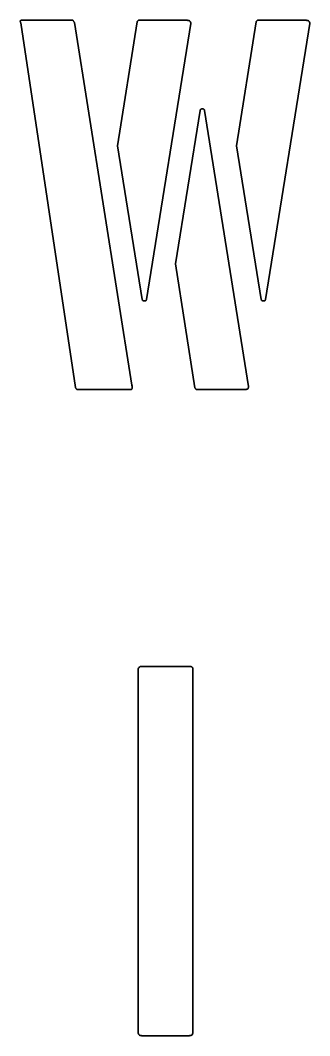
# Model space of a CAD drawing. Extents: x 10 to 410, y -69 to 348.
# Drawn here: x 297.4 to 313.1, y 86 to 141 of the extents above; entities that cross this region are included whole.
import ezdxf

# ---------------------------------------------------------------- set-up
doc = ezdxf.new("R2010")
doc.units = 0

msp = doc.modelspace()

# ---------------------------------------------------------------- linework, layer by layer
at = {"color": 7, "lineweight": 35, "ltscale": 0.000394}
for p, q in [((297.399994, 140.948578), (297.401428, 140.964279)), ((297.43573, 140.998566), (297.451416, 141))]:
    msp.add_line(p, q, dxfattribs=at)
at = {"color": 7, "lineweight": 35, "ltscale": 0.000466}
msp.add_line((297.401428, 140.930008), (297.399994, 140.948578), dxfattribs=at)
at = {"color": 7, "lineweight": 35, "ltscale": 0.000339}
for p, q in [((297.401428, 140.964279), (297.405701, 140.977142)), ((297.422852, 140.994293), (297.43573, 140.998566))]:
    msp.add_line(p, q, dxfattribs=at)
at = {"color": 7, "lineweight": 35, "ltscale": 0.000547}
msp.add_line((297.405701, 140.908569), (297.401428, 140.930008), dxfattribs=at)
at = {"color": 7, "lineweight": 35, "ltscale": 0.000307}
msp.add_line((297.405701, 140.977142), (297.412842, 140.987137), dxfattribs=at)
at = {"color": 7, "lineweight": 35, "ltscale": 0.000633}
msp.add_line((297.412842, 140.884293), (297.405701, 140.908569), dxfattribs=at)
at = {"color": 7, "lineweight": 35, "ltscale": 0.000308}
msp.add_line((297.412842, 140.987137), (297.422852, 140.994293), dxfattribs=at)
at = {"color": 7, "lineweight": 35, "ltscale": 0.000723}
msp.add_line((297.422852, 140.857147), (297.412842, 140.884293), dxfattribs=at)
at = {"color": 7, "lineweight": 35, "ltscale": 0.49913}
msp.add_line((300.394287, 121.114288), (297.422852, 140.857147), dxfattribs=at)
at = {"color": 7, "lineweight": 35, "ltscale": 0.07}
msp.add_line((297.451416, 141), (300.251434, 141), dxfattribs=at)
at = {"color": 7, "lineweight": 35, "ltscale": 0.000217}
msp.add_line((300.251434, 141), (300.257416, 140.993713), dxfattribs=at)
at = {"color": 7, "lineweight": 35, "ltscale": 0.000248}
msp.add_line((300.257416, 140.993713), (300.264008, 140.986282), dxfattribs=at)
at = {"color": 7, "lineweight": 35, "ltscale": 0.000279}
msp.add_line((300.264008, 140.986282), (300.271149, 140.977707), dxfattribs=at)
at = {"color": 7, "lineweight": 35, "ltscale": 0.00031}
msp.add_line((300.271149, 140.977707), (300.278839, 140.968002), dxfattribs=at)
at = {"color": 7, "lineweight": 35, "ltscale": 0.000342}
msp.add_line((300.278839, 140.968002), (300.28714, 140.957138), dxfattribs=at)
at = {"color": 7, "lineweight": 35, "ltscale": 0.000373}
msp.add_line((300.28714, 140.957138), (300.29599, 140.945145), dxfattribs=at)
at = {"color": 7, "lineweight": 35, "ltscale": 0.000405}
msp.add_line((300.29599, 140.945145), (300.30542, 140.931992), dxfattribs=at)
at = {"color": 7, "lineweight": 35, "ltscale": 0.000436}
msp.add_line((300.30542, 140.931992), (300.31543, 140.917709), dxfattribs=at)
at = {"color": 7, "lineweight": 35, "ltscale": 0.000467}
msp.add_line((300.31543, 140.917709), (300.325989, 140.902283), dxfattribs=at)
at = {"color": 7, "lineweight": 35, "ltscale": 0.000499}
msp.add_line((300.325989, 140.902283), (300.337128, 140.885712), dxfattribs=at)
at = {"color": 7, "lineweight": 35, "ltscale": 0.497558}
msp.add_line((300.337128, 140.885712), (303.451416, 121.228577), dxfattribs=at)
at = {"color": 7, "lineweight": 35, "ltscale": 0.169925}
for p, q in [((302.679993, 134.199997), (303.737122, 140.914291)), ((309.137146, 134.199997), (310.194275, 140.914291)), ((306.880005, 121.085709), (305.822845, 127.800003))]:
    msp.add_line(p, q, dxfattribs=at)
at = {"color": 7, "lineweight": 35, "ltscale": 0.000494}
msp.add_line((303.737122, 140.914291), (303.748291, 140.930573), dxfattribs=at)
at = {"color": 7, "lineweight": 35, "ltscale": 0.00045}
for p, q in [((303.748291, 140.930573), (303.75885, 140.945145)), ((310.205414, 140.930573), (310.215973, 140.945145)), ((306.901703, 121.054855), (306.891144, 121.069427))]:
    msp.add_line(p, q, dxfattribs=at)
at = {"color": 7, "lineweight": 35, "ltscale": 0.000407}
for p, q in [((303.75885, 140.945145), (303.76886, 140.957993)), ((310.215973, 140.945145), (310.225983, 140.957993)), ((306.911713, 121.042007), (306.901703, 121.054855))]:
    msp.add_line(p, q, dxfattribs=at)
at = {"color": 7, "lineweight": 35, "ltscale": 0.000365}
for p, q in [((303.76886, 140.957993), (303.77829, 140.969147)), ((310.225983, 140.957993), (310.235413, 140.969147)), ((306.921143, 121.030853), (306.911713, 121.042007))]:
    msp.add_line(p, q, dxfattribs=at)
at = {"color": 7, "lineweight": 35, "ltscale": 0.000323}
for p, q in [((303.77829, 140.969147), (303.78714, 140.978577)), ((306.929993, 121.021423), (306.921143, 121.030853))]:
    msp.add_line(p, q, dxfattribs=at)
at = {"color": 7, "lineweight": 35, "ltscale": 0.000283}
for p, q in [((303.78714, 140.978577), (303.79541, 140.986282)), ((310.244293, 140.978577), (310.252563, 140.986282)), ((306.938293, 121.013718), (306.929993, 121.021423))]:
    msp.add_line(p, q, dxfattribs=at)
at = {"color": 7, "lineweight": 35, "ltscale": 0.000244}
for p, q in [((303.79541, 140.986282), (303.803131, 140.992279)), ((310.252563, 140.986282), (310.260284, 140.992279)), ((306.945984, 121.007721), (306.938293, 121.013718))]:
    msp.add_line(p, q, dxfattribs=at)
at = {"color": 7, "lineweight": 35, "ltscale": 0.000208}
for p, q in [((303.803131, 140.992279), (303.810272, 140.996567)), ((310.260284, 140.992279), (310.267426, 140.996567)), ((306.953125, 121.003433), (306.945984, 121.007721))]:
    msp.add_line(p, q, dxfattribs=at)
at = {"color": 7, "lineweight": 35, "ltscale": 0.000177}
for p, q in [((303.810272, 140.996567), (303.816864, 140.999146)), ((306.959717, 121.000854), (306.953125, 121.003433))]:
    msp.add_line(p, q, dxfattribs=at)
at = {"color": 7, "lineweight": 35, "ltscale": 0.000151}
for p, q in [((303.816864, 140.999146), (303.822845, 141)), ((306.965698, 121), (306.959717, 121.000854))]:
    msp.add_line(p, q, dxfattribs=at)
at = {"color": 7, "lineweight": 35, "ltscale": 0.065714}
for p, q in [((303.822845, 141), (306.451416, 141)), ((310.279999, 141), (312.908569, 141)), ((309.594269, 121), (306.965698, 121)), ((303.971436, 106), (306.600006, 106))]:
    msp.add_line(p, q, dxfattribs=at)
at = {"color": 7, "lineweight": 35, "ltscale": 0.378359}
for p, q in [((306.651428, 140.828568), (304.251434, 125.885712)), ((313.108551, 140.828568), (310.708557, 125.885712)), ((307.394287, 136.114288), (309.794281, 121.171432))]:
    msp.add_line(p, q, dxfattribs=at)
at = {"color": 7, "lineweight": 35, "ltscale": 0.000951}
for p, q in [((306.451416, 141), (306.48941, 140.998291)), ((312.908569, 141), (312.946564, 140.998291)), ((303.799988, 105.800003), (303.801727, 105.837997)), ((304, 86), (303.962006, 86.001709)), ((306.609436, 86.001999), (306.571442, 86)), ((306.771423, 86.199997), (306.76944, 86.162003))]:
    msp.add_line(p, q, dxfattribs=at)
at = {"color": 7, "lineweight": 35, "ltscale": 0.00086}
for p, q in [((306.48941, 140.998291), (306.523438, 140.993149)), ((312.946564, 140.998291), (312.98056, 140.993149)), ((309.66629, 121.006851), (309.632294, 121.001709)), ((303.801727, 105.837997), (303.806854, 105.871994)), ((303.962006, 86.001709), (303.928009, 86.006851))]:
    msp.add_line(p, q, dxfattribs=at)
at = {"color": 7, "lineweight": 35, "ltscale": 0.000779}
msp.add_line((306.523438, 140.993149), (306.553406, 140.984573), dxfattribs=at)
at = {"color": 7, "lineweight": 35, "ltscale": 0.000716}
for p, q in [((306.553406, 140.984573), (306.579407, 140.97258)), ((313.010559, 140.984573), (313.03656, 140.97258)), ((309.72229, 121.027435), (309.696289, 121.015427)), ((303.81543, 105.901993), (303.827423, 105.927994)), ((303.89801, 86.015427), (303.872009, 86.027435))]:
    msp.add_line(p, q, dxfattribs=at)
at = {"color": 7, "lineweight": 35, "ltscale": 0.000672}
for p, q in [((306.579407, 140.97258), (306.60141, 140.957138)), ((313.03656, 140.97258), (313.058563, 140.957138)), ((309.744293, 121.042862), (309.72229, 121.027435)), ((303.827423, 105.927994), (303.842865, 105.949997)), ((303.872009, 86.027435), (303.850006, 86.042862))]:
    msp.add_line(p, q, dxfattribs=at)
at = {"color": 7, "lineweight": 35, "ltscale": 0.000652}
for p, q in [((306.60141, 140.957138), (306.619415, 140.938278)), ((313.058563, 140.957138), (313.076569, 140.938278)), ((303.842865, 105.949997), (303.861725, 105.968002)), ((303.850006, 86.042862), (303.832001, 86.061722))]:
    msp.add_line(p, q, dxfattribs=at)
at = {"color": 7, "lineweight": 35, "ltscale": 0.000658}
for p, q in [((306.619415, 140.938278), (306.633423, 140.916)), ((313.076569, 140.938278), (313.090576, 140.916)), ((309.776276, 121.084), (309.762268, 121.061722)), ((303.861725, 105.968002), (303.884003, 105.981995)), ((303.832001, 86.061722), (303.817993, 86.084))]:
    msp.add_line(p, q, dxfattribs=at)
at = {"color": 7, "lineweight": 35, "ltscale": 0.00069}
for p, q in [((306.633423, 140.916), (306.643433, 140.890289)), ((313.090576, 140.916), (313.100586, 140.890289)), ((309.786285, 121.109711), (309.776276, 121.084)), ((303.884003, 105.981995), (303.909729, 105.992004))]:
    msp.add_line(p, q, dxfattribs=at)
at = {"color": 7, "lineweight": 35, "ltscale": 0.000744}
for p, q in [((306.643433, 140.890289), (306.649414, 140.861145)), ((313.100586, 140.890289), (313.106567, 140.861145)), ((309.792297, 121.138855), (309.786285, 121.109711)), ((303.909729, 105.992004), (303.938873, 105.998001)), ((303.808014, 86.109711), (303.802002, 86.138855))]:
    msp.add_line(p, q, dxfattribs=at)
at = {"color": 7, "lineweight": 35, "ltscale": 0.000816}
for p, q in [((306.649414, 140.861145), (306.651428, 140.828568)), ((313.106567, 140.861145), (313.108551, 140.828568)), ((309.794281, 121.171432), (309.792297, 121.138855)), ((303.938873, 105.998001), (303.971436, 106)), ((303.802002, 86.138855), (303.799988, 86.171432))]:
    msp.add_line(p, q, dxfattribs=at)
at = {"color": 7, "lineweight": 35, "ltscale": 0.000493}
for p, q in [((310.194275, 140.914291), (310.205414, 140.930573)), ((306.891144, 121.069427), (306.880005, 121.085709))]:
    msp.add_line(p, q, dxfattribs=at)
at = {"color": 7, "lineweight": 35, "ltscale": 0.000324}
msp.add_line((310.235413, 140.969147), (310.244293, 140.978577), dxfattribs=at)
at = {"color": 7, "lineweight": 35, "ltscale": 0.000176}
msp.add_line((310.267426, 140.996567), (310.273987, 140.999146), dxfattribs=at)
at = {"color": 7, "lineweight": 35, "ltscale": 0.000152}
msp.add_line((310.273987, 140.999146), (310.279999, 141), dxfattribs=at)
at = {"color": 7, "lineweight": 35, "ltscale": 0.00078}
for p, q in [((312.98056, 140.993149), (313.010559, 140.984573)), ((309.696289, 121.015427), (309.66629, 121.006851)), ((303.806854, 105.871994), (303.81543, 105.901993)), ((303.928009, 86.006851), (303.89801, 86.015427))]:
    msp.add_line(p, q, dxfattribs=at)
at = {"color": 7, "lineweight": 35, "ltscale": 0.210551}
for p, q in [((305.822845, 127.800003), (307.16571, 136.114288)), ((304.022858, 125.885712), (302.679993, 134.199997)), ((310.47998, 125.885712), (309.137146, 134.199997))]:
    msp.add_line(p, q, dxfattribs=at)
at = {"color": 7, "lineweight": 35, "ltscale": 0.000408}
for p, q in [((307.16571, 136.114288), (307.16684, 136.130569)), ((307.393127, 136.130569), (307.394287, 136.114288)), ((304.023987, 125.869431), (304.022858, 125.885712)), ((304.251434, 125.885712), (304.250275, 125.869431)), ((310.48114, 125.869431), (310.47998, 125.885712)), ((310.708557, 125.885712), (310.707428, 125.869431))]:
    msp.add_line(p, q, dxfattribs=at)
at = {"color": 7, "lineweight": 35, "ltscale": 0.000374}
for p, q in [((307.16684, 136.130569), (307.170288, 136.145142)), ((307.389709, 136.145142), (307.393127, 136.130569)), ((304.027435, 125.854858), (304.023987, 125.869431)), ((304.250275, 125.869431), (304.246857, 125.854858)), ((310.484558, 125.854858), (310.48114, 125.869431)), ((310.707428, 125.869431), (310.703979, 125.854858))]:
    msp.add_line(p, q, dxfattribs=at)
at = {"color": 7, "lineweight": 35, "ltscale": 0.000352}
for p, q in [((307.170288, 136.145142), (307.175995, 136.158005)), ((307.384003, 136.158005), (307.389709, 136.145142)), ((304.033142, 125.841995), (304.027435, 125.854858)), ((304.246857, 125.854858), (304.24115, 125.841995)), ((310.490265, 125.841995), (310.484558, 125.854858)), ((310.703979, 125.854858), (310.698273, 125.841995))]:
    msp.add_line(p, q, dxfattribs=at)
at = {"color": 7, "lineweight": 35, "ltscale": 0.000343}
for p, q in [((307.175995, 136.158005), (307.18399, 136.169144)), ((307.375977, 136.169144), (307.384003, 136.158005)), ((304.041138, 125.830856), (304.033142, 125.841995)), ((304.24115, 125.841995), (304.233124, 125.830856)), ((310.498291, 125.830856), (310.490265, 125.841995)), ((310.698273, 125.841995), (310.690277, 125.830856))]:
    msp.add_line(p, q, dxfattribs=at)
at = {"color": 7, "lineweight": 35, "ltscale": 0.000349}
for p, q in [((307.18399, 136.169144), (307.194275, 136.178574)), ((304.051422, 125.821426), (304.041138, 125.830856)), ((304.233124, 125.830856), (304.222839, 125.821426)), ((310.508575, 125.821426), (310.498291, 125.830856)), ((310.690277, 125.830856), (310.679993, 125.821426))]:
    msp.add_line(p, q, dxfattribs=at)
at = {"color": 7, "lineweight": 35, "ltscale": 0.000369}
for p, q in [((307.194275, 136.178574), (307.206848, 136.186279)), ((307.353149, 136.186279), (307.365723, 136.178574)), ((304.063995, 125.813721), (304.051422, 125.821426)), ((304.222839, 125.821426), (304.210266, 125.813721)), ((310.521149, 125.813721), (310.508575, 125.821426)), ((310.679993, 125.821426), (310.667419, 125.813721))]:
    msp.add_line(p, q, dxfattribs=at)
at = {"color": 7, "lineweight": 35, "ltscale": 0.000401}
for p, q in [((307.206848, 136.186279), (307.22171, 136.192291)), ((307.338287, 136.192291), (307.353149, 136.186279)), ((304.078857, 125.807709), (304.063995, 125.813721)), ((310.667419, 125.813721), (310.652557, 125.807709))]:
    msp.add_line(p, q, dxfattribs=at)
at = {"color": 7, "lineweight": 35, "ltscale": 0.000442}
for p, q in [((307.22171, 136.192291), (307.238861, 136.196579)), ((307.321136, 136.196579), (307.338287, 136.192291)), ((304.096008, 125.803421), (304.078857, 125.807709)), ((304.195435, 125.807709), (304.178284, 125.803436)), ((310.553131, 125.803421), (310.53598, 125.807709)), ((310.652557, 125.807709), (310.635406, 125.803436))]:
    msp.add_line(p, q, dxfattribs=at)
at = {"color": 7, "lineweight": 35, "ltscale": 0.00049}
for p, q in [((307.238861, 136.196579), (307.258301, 136.199142)), ((307.301697, 136.199142), (307.321136, 136.196579)), ((304.178284, 125.803436), (304.158844, 125.800858)), ((310.572571, 125.800858), (310.553131, 125.803421))]:
    msp.add_line(p, q, dxfattribs=at)
at = {"color": 7, "lineweight": 35, "ltscale": 0.000543}
for p, q in [((307.258301, 136.199142), (307.279999, 136.199997)), ((307.279999, 136.199997), (307.301697, 136.199142)), ((304.158844, 125.800858), (304.137146, 125.800003)), ((310.594269, 125.800003), (310.572571, 125.800858))]:
    msp.add_line(p, q, dxfattribs=at)
at = {"color": 7, "lineweight": 35, "ltscale": 0.000348}
for p, q in [((307.365723, 136.178574), (307.375977, 136.169144)), ((300.474274, 121.010284), (300.46286, 121.01828))]:
    msp.add_line(p, q, dxfattribs=at)
at = {"color": 7, "lineweight": 35, "ltscale": 0.000489}
for p, q in [((304.115417, 125.800858), (304.096008, 125.803421)), ((310.635406, 125.803436), (310.615997, 125.800858))]:
    msp.add_line(p, q, dxfattribs=at)
at = {"color": 7, "lineweight": 35, "ltscale": 0.000544}
for p, q in [((304.137146, 125.800003), (304.115417, 125.800858)), ((310.615997, 125.800858), (310.594269, 125.800003))]:
    msp.add_line(p, q, dxfattribs=at)
at = {"color": 7, "lineweight": 35, "ltscale": 0.0004}
for p, q in [((304.210266, 125.813721), (304.195435, 125.807709)), ((310.53598, 125.807709), (310.521149, 125.813721))]:
    msp.add_line(p, q, dxfattribs=at)
at = {"color": 7, "lineweight": 35, "ltscale": 0.000613}
msp.add_line((300.405701, 121.092575), (300.394287, 121.114288), dxfattribs=at)
at = {"color": 7, "lineweight": 35, "ltscale": 0.000564}
msp.add_line((300.417145, 121.073135), (300.405701, 121.092575), dxfattribs=at)
at = {"color": 7, "lineweight": 35, "ltscale": 0.000515}
msp.add_line((300.428589, 121.056), (300.417145, 121.073135), dxfattribs=at)
at = {"color": 7, "lineweight": 35, "ltscale": 0.000468}
msp.add_line((300.440002, 121.041138), (300.428589, 121.056), dxfattribs=at)
at = {"color": 7, "lineweight": 35, "ltscale": 0.000425}
msp.add_line((300.451416, 121.028564), (300.440002, 121.041138), dxfattribs=at)
at = {"color": 7, "lineweight": 35, "ltscale": 0.000385}
msp.add_line((300.46286, 121.01828), (300.451416, 121.028564), dxfattribs=at)
at = {"color": 7, "lineweight": 35, "ltscale": 0.00032}
msp.add_line((300.485718, 121.004578), (300.474274, 121.010284), dxfattribs=at)
at = {"color": 7, "lineweight": 35, "ltscale": 0.000298}
msp.add_line((300.497131, 121.001144), (300.485718, 121.004578), dxfattribs=at)
at = {"color": 7, "lineweight": 35, "ltscale": 0.000288}
msp.add_line((300.508575, 121), (300.497131, 121.001144), dxfattribs=at)
at = {"color": 7, "lineweight": 35, "ltscale": 0.000795}
msp.add_line((303.39743, 121.002289), (303.365723, 121), dxfattribs=at)
at = {"color": 7, "lineweight": 35, "ltscale": 0.000686}
msp.add_line((303.423981, 121.00914), (303.39743, 121.002289), dxfattribs=at)
at = {"color": 7, "lineweight": 35, "ltscale": 0.000608}
msp.add_line((303.445435, 121.020569), (303.423981, 121.00914), dxfattribs=at)
at = {"color": 7, "lineweight": 35, "ltscale": 0.000571}
for p, q in [((303.4617, 121.036575), (303.445435, 121.020569)), ((306.709717, 105.977142), (306.728577, 105.964279))]:
    msp.add_line(p, q, dxfattribs=at)
at = {"color": 7, "lineweight": 35, "ltscale": 0.001145}
msp.add_line((303.451416, 121.228577), (303.465973, 121.18515), dxfattribs=at)
at = {"color": 7, "lineweight": 35, "ltscale": 0.000585}
msp.add_line((303.472839, 121.057144), (303.4617, 121.036575), dxfattribs=at)
at = {"color": 7, "lineweight": 35, "ltscale": 0.001}
msp.add_line((303.465973, 121.18515), (303.475403, 121.146286), dxfattribs=at)
at = {"color": 7, "lineweight": 35, "ltscale": 0.000646}
msp.add_line((303.478851, 121.082291), (303.472839, 121.057144), dxfattribs=at)
at = {"color": 7, "lineweight": 35, "ltscale": 0.000864}
msp.add_line((303.475403, 121.146286), (303.479706, 121.112), dxfattribs=at)
at = {"color": 7, "lineweight": 35, "ltscale": 0.000743}
msp.add_line((303.479706, 121.112), (303.478851, 121.082291), dxfattribs=at)
at = {"color": 7, "lineweight": 35, "ltscale": 0.000952}
msp.add_line((309.632294, 121.001709), (309.594269, 121), dxfattribs=at)
at = {"color": 7, "lineweight": 35, "ltscale": 0.000651}
msp.add_line((309.762268, 121.061722), (309.744293, 121.042862), dxfattribs=at)
at = {"color": 7, "lineweight": 35, "ltscale": 0.071429}
msp.add_line((303.365723, 121), (300.508575, 121), dxfattribs=at)
at = {"color": 7, "lineweight": 35, "ltscale": 0.490714}
msp.add_line((303.799988, 86.171432), (303.799988, 105.800003), dxfattribs=at)
at = {"color": 7, "lineweight": 35, "ltscale": 0.000815}
msp.add_line((306.600006, 106), (306.632568, 105.998566), dxfattribs=at)
at = {"color": 7, "lineweight": 35, "ltscale": 0.000736}
msp.add_line((306.632568, 105.998566), (306.661713, 105.994278), dxfattribs=at)
at = {"color": 7, "lineweight": 35, "ltscale": 0.000667}
msp.add_line((306.661713, 105.994278), (306.687439, 105.987137), dxfattribs=at)
at = {"color": 7, "lineweight": 35, "ltscale": 0.00061}
msp.add_line((306.687439, 105.987137), (306.709717, 105.977142), dxfattribs=at)
at = {"color": 7, "lineweight": 35, "ltscale": 0.000551}
msp.add_line((306.728577, 105.964279), (306.744019, 105.948578), dxfattribs=at)
at = {"color": 7, "lineweight": 35, "ltscale": 0.000553}
msp.add_line((306.744019, 105.948578), (306.756012, 105.930008), dxfattribs=at)
at = {"color": 7, "lineweight": 35, "ltscale": 0.000577}
msp.add_line((306.756012, 105.930008), (306.764587, 105.908569), dxfattribs=at)
at = {"color": 7, "lineweight": 35, "ltscale": 0.00062}
msp.add_line((306.764587, 105.908569), (306.769714, 105.884293), dxfattribs=at)
at = {"color": 7, "lineweight": 35, "ltscale": 0.00068}
msp.add_line((306.769714, 105.884293), (306.771423, 105.857147), dxfattribs=at)
at = {"color": 7, "lineweight": 35, "ltscale": 0.491429}
msp.add_line((306.771423, 105.857147), (306.771423, 86.199997), dxfattribs=at)
at = {"color": 7, "lineweight": 35, "ltscale": 0.000689}
msp.add_line((303.817993, 86.084), (303.808014, 86.109711), dxfattribs=at)
at = {"color": 7, "lineweight": 35, "ltscale": 0.064286}
msp.add_line((306.571442, 86), (304, 86), dxfattribs=at)
at = {"color": 7, "lineweight": 35, "ltscale": 0.000863}
for p, q in [((306.643433, 86.007996), (306.609436, 86.001999)), ((306.76944, 86.162003), (306.763428, 86.128006))]:
    msp.add_line(p, q, dxfattribs=at)
at = {"color": 7, "lineweight": 35, "ltscale": 0.000791}
for p, q in [((306.673431, 86.018005), (306.643433, 86.007996)), ((306.763428, 86.128006), (306.753418, 86.098007))]:
    msp.add_line(p, q, dxfattribs=at)
at = {"color": 7, "lineweight": 35, "ltscale": 0.000738}
for p, q in [((306.699432, 86.031998), (306.673431, 86.018005)), ((306.753418, 86.098007), (306.739441, 86.072006))]:
    msp.add_line(p, q, dxfattribs=at)
at = {"color": 7, "lineweight": 35, "ltscale": 0.000711}
for p, q in [((306.721436, 86.050003), (306.699432, 86.031998)), ((306.739441, 86.072006), (306.721436, 86.050003))]:
    msp.add_line(p, q, dxfattribs=at)

doc.saveas('drawing.dxf')
